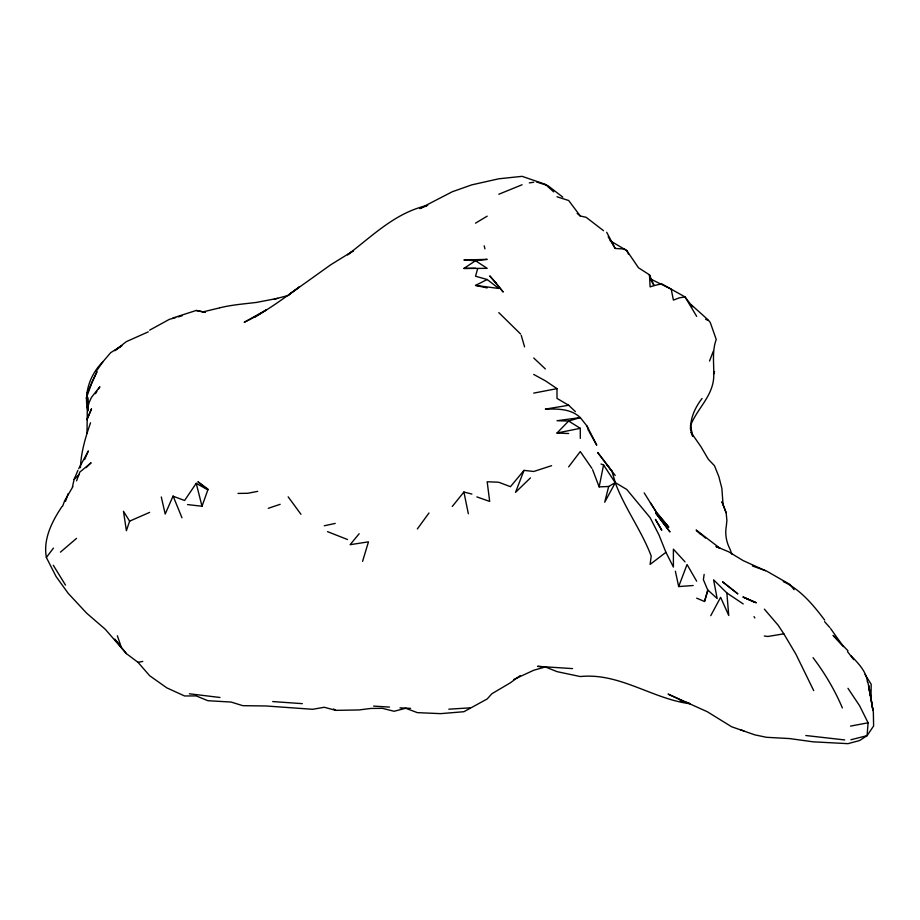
<?xml version="1.0" encoding="UTF-8"?>
<svg xmlns="http://www.w3.org/2000/svg" width="920" height="920" viewBox="0 0 920 920"><rect width="100%" height="100%" fill="white"/><g stroke="black" fill="none" stroke-linecap="round" stroke-linejoin="round"><path stroke-width="1.38" d="M533.726 374.452L545.365 380.799L557.002 388.631L557.002 398.406L568.652 405.26L575.391 411.631M705.617 319.24L709.159 320.953L710.309 322.609L716.231 339.468C711.574 352.188 714.403 365.355 713.655 378.304C712.045 397.049 696.773 409.159 690.402 425.856M847.964 688.321L859.602 705.755L868.089 722.798L867.088 735.655L859.602 740.531L847.964 743.659L813.05 741.819L789.774 738.587L766.498 737.299L754.86 734.873L731.584 726.742L707.319 711.746L668.069 694.082L685.032 702.006L680.156 700.545L689.264 703.133M80.396 467.659C81.063 452.237 85.479 437.264 90.54 422.786M704.156 574.39L703.374 579.634L707.905 590.456L704.524 601.484L696.67 598.161M87.848 408.204L87.688 397.555L87.895 410.872C83.467 393.438 90.091 374.428 102.718 361.997L110.653 352.682L121.854 345.713L114.747 350.658L126.385 341.607L148.281 331.867M603.566 464.956L615.204 482.643L608.695 486.473L599.15 486.887L603.566 464.956L601.036 464.013M72.438 486.99L74.106 479.412L77.901 470.396M692.599 436.39C687.389 423.603 694.071 408.744 702.063 398.475M608.695 486.473L604.716 502.205L615.25 482.747C624.818 508.415 641.458 530.391 651.199 556.002L650.118 564.409L665.931 552.322L658.938 534.853L650.118 517.638L626.773 489.474L615.342 482.632L611.904 471.178L597.689 452.502L615.204 475.456M477.584 268.881L475.536 276.23L487.174 279.519L498.812 288.477L475.536 285.407L487.174 279.519M704.524 601.484L707.744 589.904L717.163 598.552L713.586 579.83L726.857 592.952L743.222 603.945M362.572 561.372L368.471 541.846L350.117 544.686L359.156 533.726M129.628 521.157L126.385 530.691L123.475 511.278L129.628 521.157L149.661 512.371M65.515 501.331L68.195 493.546M187.542 504.585L202.009 506.253L207.851 489.842L197.892 481.746L208.138 489.267M86.227 398.394L92.034 382.248L91.471 382.433M62.698 506.046L64.618 500.813L72.841 486.76M76.578 480.838L79.833 472.075L91.103 462.772L86.1 467.671M693.185 585.511L678.684 586.569L687.044 564.512L696.67 581.21M551.597 465.681L533.726 471.488L523.997 470.373L515.522 492.361L530.46 477.882M709.504 361.077L713.322 351.233M713.518 374.21L714.564 371.599M84.582 459.597L88.366 450.915L78.74 468.648M87.193 392.897L96.968 371.657L92.391 381.397M710.757 615.687L720.613 597.333L728.744 615.469L726.857 592.952M88.803 404.098L87.331 406.41L87.009 433.101M95.438 393.702L96.91 391.391M98.382 389.079L99.854 386.768L91.471 397.348L87.331 406.41L88.021 408.963M62.054 506.425C52.072 521.387 42.998 538.901 46.368 557.462L56.051 576.495L68.195 593.342L86.641 613.168L105.294 629.28L126.385 653.625L138.023 662.342L149.661 675.717L166.796 687.849L184.586 695.969L196.224 695.911L207.851 700.706L231.138 702.063L242.776 705.674L266.052 705.973L312.604 709.297L324.242 707.273L335.88 710.366L359.156 709.941L370.794 708.446L382.433 708.331L394.07 711.275L405.709 708.262L417.346 712.632L440.622 713.644L463.898 711.712L487.174 698.981L491.878 693.737L510.45 682.755L520.306 675.556M743.222 597.115L756.378 602.784L743.061 597.034L754.86 602.439M207.851 489.842L196.224 483.333L184.586 500.491L173.006 496.19L165.197 514.061L161.299 496.984M96.29 371.266L102.948 361.675M417.346 528.954L428.984 512.992M46.368 557.462L53.44 548.113M568.64 466.865L580.278 451.559L591.928 468.383M452.26 506.483L463.898 492.027L471.914 494.063M173.109 496.053L181.976 517.81M523.997 470.373L510.45 486.68L498.812 482.275M568.64 433.527L557.002 433.021L568.652 421.038L580.29 417.588L587.121 426.19L596.735 445.176L589.306 431.963M74.106 479.412L79.109 474.513M60.432 552.149L76.521 538.384M463.898 268.433L475.536 260.716L487.174 259.359L463.898 259.992L475.536 260.716L487.174 268.364L463.898 268.433L475.536 268.283M254.414 317.423L266.052 310.063L244.202 322.276C264.017 312.995 281.784 299.816 299.391 286.948L289.328 294.354L330.774 264.753L353.268 250.861L347.518 254.84C372.657 235.784 395.692 212.359 427.697 205.39M475.536 223.157L487.174 216.165M149.661 330.142L169.326 319.366L175.674 317.607M513.751 679.489L533.726 670.255L545.365 666.942L557.002 671.634L580.29 676.556C619.585 672.497 652.269 698.935 690.207 703.788M522.088 184.759L498.812 194.246M426.339 205.976L419.727 208.598L452.26 191.762L471.741 184.874L498.812 178.79L522.088 176.341L545.365 184.333L553.702 191.877M289.098 295.251L274.056 299.207M268.249 508.323L280.174 504.309M172.937 317.952L196.213 310.466L205.275 312.282M178.204 316.894L182.011 315.836M850.908 739.749L867.088 735.655L873.609 725.972L873.356 712.39L867.939 682.387M196.213 310.466L202.963 311.903L219.362 307.935M219.845 307.809C231.759 304.819 244.329 303.91 256.381 302.427L277.69 298.344M324.242 525.78L335.225 523.411M557.002 433.021L580.278 428.329L580.29 438.414M138.023 662.342L142.761 661.411M533.726 393.116L557.002 388.631M257.738 491.349L247.756 493.281L238.027 493.419M850.54 726.098L868.089 722.798M813.717 690.632L795.938 654.258L783.817 633.822L767.855 636.479L764.313 635.996M568.652 405.26L545.365 409.124C557.612 408.882 570.71 408.514 580.29 417.588L557.002 420.728L568.652 421.038L580.278 428.329M529.322 182.884L533.726 182.263M469.821 707.871L448.822 709.182M497.892 482.183L487.174 481.781L489.681 501.423L476.847 496.903M399.97 707.859L410.584 708.354M608.178 236.762L615.192 248.469L624.278 249.009L626.842 250.654L638.48 267.766L649.451 274.804L654.051 285.579L661.756 283.854L685.032 296.941L692.542 306.797M272.7 701.569L302.358 703.65M373.635 706.1L389.505 707.089M545.365 666.942L537.556 666.344L572.562 668.598M189.393 693.795L219.96 697.475M844.721 739.933L805.805 735.517M202.963 311.903L205.413 312.351M475.536 285.407L487.174 287.925M577.15 213.417L580.278 215.993L586.12 217.292L603.566 230.713M557.002 196.788L568.652 200.502L580.278 215.993M536.567 181.976L547.86 185.621L562.775 197.11M740.404 729.709L743.912 730.928M752.387 565.972L766.498 571.009L789.038 583.935M327.509 531.634L347.518 539.522M716.174 546.583L728.49 551.701L743.222 560.636L765.44 570.688M783.276 581.578C800.722 589.708 813.269 604.992 824.688 620.126M716.197 546.618L719.946 548.216L696.13 530.058L705.536 538.073M651.36 279.404L671.197 289.121L673.394 300.092L679.397 297.827L685.032 296.941L696.67 316.376M333.546 708.998L335.88 710.366M610.167 240.741L626.842 250.654L628.498 254.115M764.405 609.178L778.136 625.22L783.817 633.822M691.035 304.543L708.308 320.056M533.726 357.995L545.365 368.931M696.67 530.529L700.741 534.509M520.605 334.029L498.812 312.616M847.964 650.773L833.094 635.398L843.387 646.622L830.633 628.601M850.977 655.684C858.233 663.274 866.467 671.381 867.48 682.421M685.032 561.878L673.394 549.171L673.394 567.053L665.931 552.322M824.596 621.644L829.828 627.578M847.55 651.693L853.76 659.651M126.385 653.625L114.747 639.147L121.21 646.967L117.346 635.766M789.774 584.292L794.098 589.708M606.556 464.289L611.904 471.178M288.155 496.823L300.966 514.303M813.05 657.673C824.837 673.187 834.762 690 842.375 707.952M690.977 432.4L700.936 446.66L708.308 459.241L714.472 465.727L718.853 476.629L721.866 488.324L723.062 504.678L726.133 512.739L726.892 520.329L726.328 526.067A103.626 59.823 0 0 0 729.905 548.941L731.929 554.185M650.382 502.722L656.581 512.578L668.679 527.034L656.581 512.578L644.161 492.878M865.03 674.44L871.194 684.319L870.987 697.889L872.907 710.217L868.79 685.722L871.01 697.601L869.089 689.321M754.02 616.619L754.86 617.976M53.279 565.236L65.481 585.074M650.773 279.933L654.051 285.579L650.118 286.89L649.451 274.804L650.118 278.806M606.706 232.288L615.192 248.469M592.595 469.66L599.15 486.887M723.062 504.678L721.947 501.722L726.133 512.739M587.121 426.19L588.547 430.905M521.249 335.374L524.584 346.897M196.224 483.333L202.009 506.253M484.184 245.812L484.932 248.837M690.506 425.799L692.852 436.39M675.372 571.216L678.684 586.569M463.898 492.027L468.349 513.751M690.448 427.121L690.518 429.651M91.471 408.94L86.951 419.635L91.471 408.94M737.725 593.779L722.683 581.923L737.725 593.779M495.88 282.831L489.773 275.908L503.205 292.042L495.88 282.831M669.875 531.783L655.719 513.072L669.875 531.783M658.674 524.814L655.431 519.386L661.756 530.231L658.674 524.814"/></g></svg>
